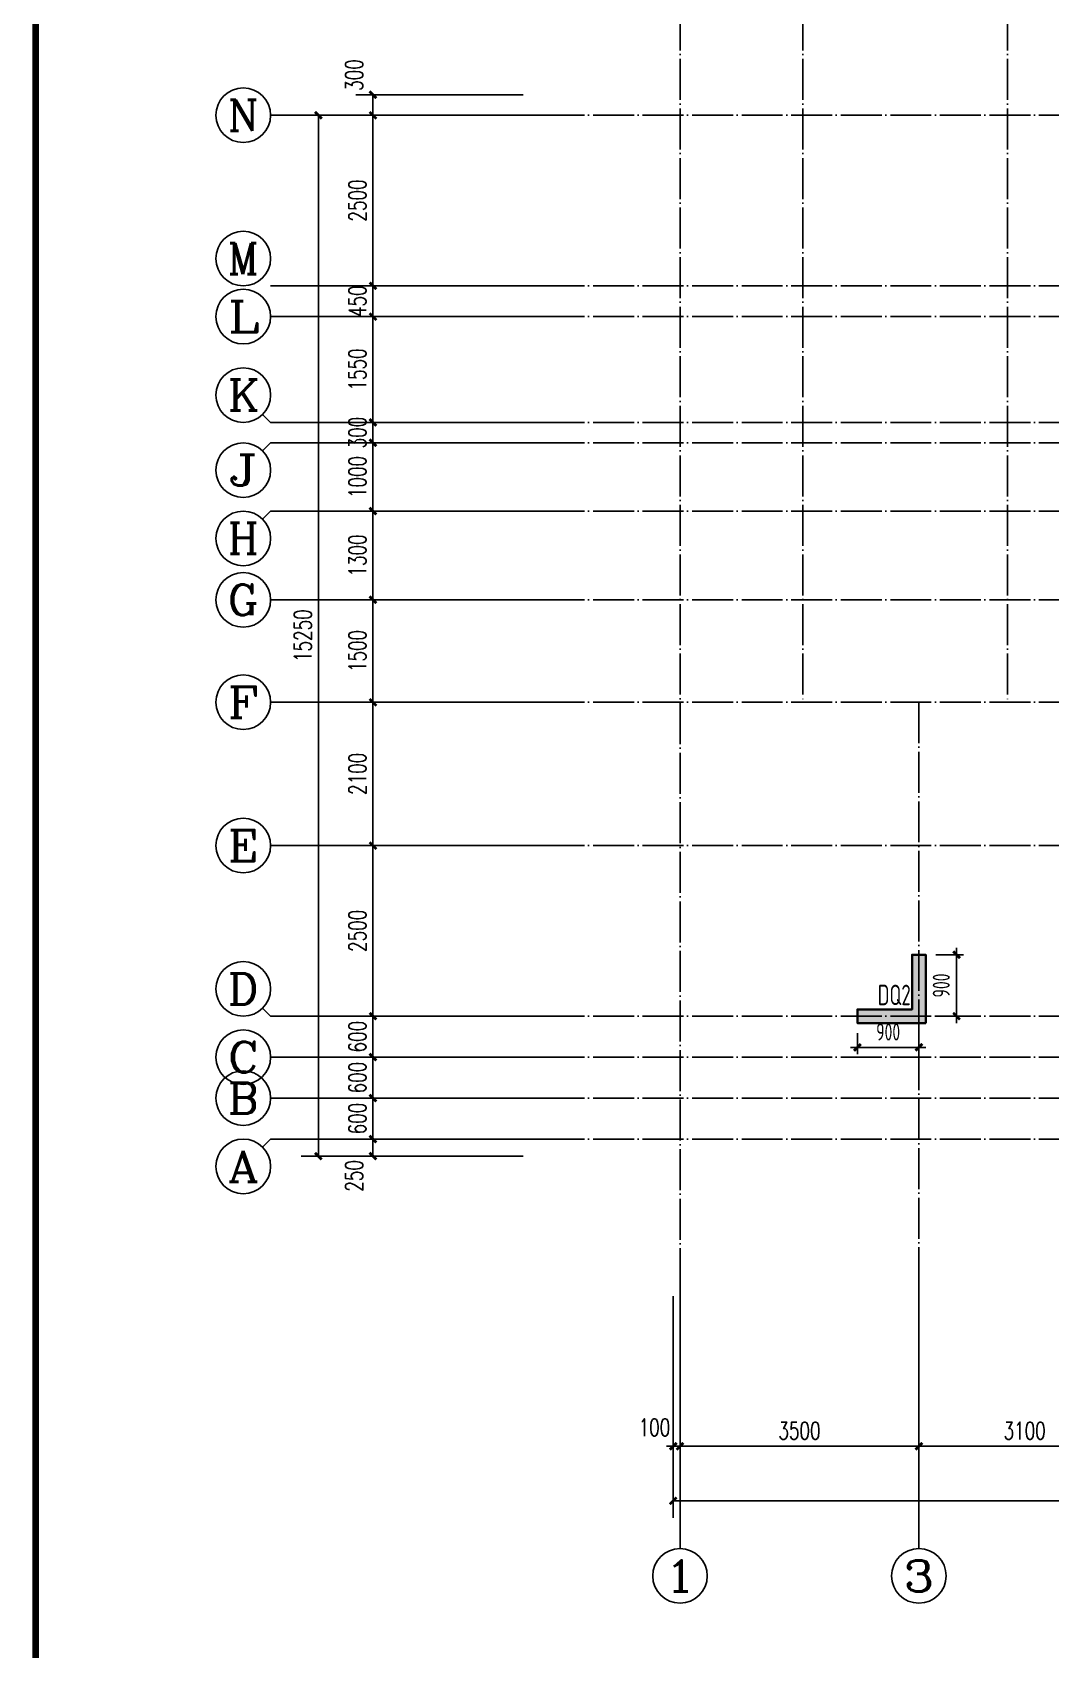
# Model space of a CAD drawing. Extents: x 393367 to 3005760, y 4998 to 826018.
# Drawn here: x 2342343 to 2357266, y 348197 to 371891 of the extents above; entities that cross this region are included whole.
import ezdxf
from ezdxf.enums import TextEntityAlignment as Align

# ---------------------------------------------------------------- set-up
doc = ezdxf.new("R2010")
doc.units = 0
doc.header["$LTSCALE"] = 1000
doc.linetypes.add('DOTE', pattern=[2.42, 2, -0.2, 0.02, -0.2])
doc.layers.get('0').update_dxf_attribs({"linetype": 'CONTINUOUS'})
doc.layers.get('Defpoints').update_dxf_attribs({"linetype": 'CONTINUOUS'})
for name, color, linetype in [('-TK', 7, 'CONTINUOUS'), ('AXIS', 3, 'CONTINUOUS'), ('AXIS_TEXT', 7, 'CONTINUOUS'), ('COLU_HATCH', 251, 'CONTINUOUS'), ('COLU_TH', 5, 'CONTINUOUS'), ('DIM', 3, 'CONTINUOUS'), ('DOTE', 8, 'DOTE'), ('S-砼墙', 150, 'CONTINUOUS'), ('TEXT', 7, 'CONTINUOUS')]:
    doc.layers.add(name, color=color, linetype=linetype)
doc.styles.add('_TCH_AXIS', font='COMPLEX', dxfattribs={"bigfont": 'GBCBIG'})
doc.styles.add('_TCH_DIM_T3', font='SIMPLEX', dxfattribs={"width": 0.705882, "bigfont": 'GBCBIG'})
doc.styles.add('COMPLEX', font='COMPLEX')
doc.styles.add('TSSD_Rein', font='Tssdeng.shx', dxfattribs={"width": 0.7, "bigfont": 'hztxt.shx'})
doc.dimstyles.new('_TCH_ARCH&&100', dxfattribs={"dimtxt": 255, "dimasz": 100, "dimexe": 250, "dimexo": 300, "dimgap": 100, "dimtad": 1, "dimdec": 0, "dimzin": 0, "dimdsep": 46, "dimtxsty": '_TCH_DIM_T3', "dimblk": 'ARCHTICK', "dimcen": 0.09, "dimclrt": 7, "dimazin": 2, "dimtfac": 1, "dimtdec": 0, "dimtix": 1, "dimtmove": 2, "dimatfit": 3, "dimldrblk": 'ARCHTICK', "dimfxl": 1, "dimtolj": 1, "dimtzin": 0, "dimarcsym": 0})
doc.dimstyles.new('TSSD_100_100$0', dxfattribs={"dimtxt": 250, "dimasz": 100, "dimexe": 100, "dimexo": 250, "dimgap": 100, "dimtad": 1, "dimdec": 0, "dimzin": 0, "dimdsep": 46, "dimtxsty": 'TSSD_Rein', "dimblk": 'ARCHTICK', "dimcen": 0, "dimdle": 100, "dimclrt": 7, "dimadec": 0, "dimazin": 0, "dimtfac": 1, "dimtdec": 0, "dimtix": 1, "dimtmove": 2, "dimatfit": 3, "dimldrblk": '_tsdbk', "dimfxl": 1, "dimtolj": 1, "dimtzin": 0, "dimarcsym": 0})

# ---------------------------------------------------------------- blocks, each defined once
blk = doc.blocks.new('_ArchTick')
at = {"color": 0, "linetype": 'ByBlock', "const_width": 0.4}
blk.add_lwpolyline([(-0.5, -0.5), (0.5, 0.5)], dxfattribs=at)
blk = doc.blocks.new('*D579')
at = {"layer": 'AXIS', "color": 0, "lineweight": -2, "transparency": 16777216}
for p, q in [((2349535, 355677), (2347085, 355677)), ((2347335, 355427), (2347335, 355677)), ((2349535, 355427), (2347085, 355427))]:
    blk.add_line(p, q, dxfattribs=at)
at = {"layer": 'Defpoints', "color": 0, "transparency": 16777216}
for p in [(2347335, 355677), (2349835, 355677), (2349835, 355427)]:
    blk.add_point(p, dxfattribs=at)
at = {"layer": 'AXIS', "color": 0, "lineweight": -2, "transparency": 16777216, "xscale": 100, "yscale": 100, "zscale": 100}
for p, rotation in [((2347335, 355677), 90), ((2347335, 355427), 270)]:
    blk.add_blockref('_ArchTick', p, dxfattribs=dict(at, rotation=rotation))
at = {"layer": 'AXIS', "color": 7, "transparency": 16777216, "insert": (2347060, 355138), "char_height": 255, "attachment_point": 5, "rotation": 90, "style": '_TCH_DIM_T3'}
blk.add_mtext('\\A1;250', dxfattribs=at)
blk = doc.blocks.new('*D580')
at = {"layer": 'AXIS', "color": 0, "lineweight": -2, "transparency": 16777216}
for p, q in [((2347335, 356277), (2347335, 356377)), ((2349535, 356277), (2347085, 356277)), ((2347335, 355677), (2347335, 356277)), ((2349535, 355677), (2347085, 355677)), ((2347335, 355677), (2347335, 355577))]:
    blk.add_line(p, q, dxfattribs=at)
at = {"layer": 'Defpoints', "color": 0, "transparency": 16777216}
for p in [(2347335, 356277), (2349835, 356277), (2349835, 355677)]:
    blk.add_point(p, dxfattribs=at)
at = {"layer": 'AXIS', "color": 0, "lineweight": -2, "transparency": 16777216, "xscale": 100, "yscale": 100, "zscale": 100}
for p, rotation in [((2347335, 356277), 270), ((2347335, 355677), 90)]:
    blk.add_blockref('_ArchTick', p, dxfattribs=dict(at, rotation=rotation))
at = {"layer": 'AXIS', "color": 7, "transparency": 16777216, "insert": (2347107, 355977), "char_height": 255, "attachment_point": 5, "rotation": 90, "style": '_TCH_DIM_T3'}
blk.add_mtext('\\A1;600', dxfattribs=at)
blk = doc.blocks.new('*D581')
at = {"layer": 'AXIS', "color": 0, "lineweight": -2, "transparency": 16777216}
for p, q in [((2349535, 356877), (2347085, 356877)), ((2347335, 356877), (2347335, 356977)), ((2347335, 356277), (2347335, 356877)), ((2349535, 356277), (2347085, 356277)), ((2347335, 356277), (2347335, 356177))]:
    blk.add_line(p, q, dxfattribs=at)
at = {"layer": 'Defpoints', "color": 0, "transparency": 16777216}
for p in [(2347335, 356877), (2349835, 356877), (2349835, 356277)]:
    blk.add_point(p, dxfattribs=at)
at = {"layer": 'AXIS', "color": 0, "lineweight": -2, "transparency": 16777216, "xscale": 100, "yscale": 100, "zscale": 100}
for p, rotation in [((2347335, 356877), 270), ((2347335, 356277), 90)]:
    blk.add_blockref('_ArchTick', p, dxfattribs=dict(at, rotation=rotation))
at = {"layer": 'AXIS', "color": 7, "transparency": 16777216, "insert": (2347107, 356577), "char_height": 255, "attachment_point": 5, "rotation": 90, "style": '_TCH_DIM_T3'}
blk.add_mtext('\\A1;600', dxfattribs=at)
blk = doc.blocks.new('*D582')
at = {"layer": 'AXIS', "color": 0, "lineweight": -2, "transparency": 16777216}
for p, q in [((2347335, 357477), (2347335, 357577)), ((2349535, 357477), (2347085, 357477)), ((2347335, 356877), (2347335, 357477)), ((2349535, 356877), (2347085, 356877)), ((2347335, 356877), (2347335, 356777))]:
    blk.add_line(p, q, dxfattribs=at)
at = {"layer": 'Defpoints', "color": 0, "transparency": 16777216}
for p in [(2347335, 357477), (2349835, 357477), (2349835, 356877)]:
    blk.add_point(p, dxfattribs=at)
at = {"layer": 'AXIS', "color": 0, "lineweight": -2, "transparency": 16777216, "xscale": 100, "yscale": 100, "zscale": 100}
for p, rotation in [((2347335, 357477), 270), ((2347335, 356877), 90)]:
    blk.add_blockref('_ArchTick', p, dxfattribs=dict(at, rotation=rotation))
at = {"layer": 'AXIS', "color": 7, "transparency": 16777216, "insert": (2347107, 357177), "char_height": 255, "attachment_point": 5, "rotation": 90, "style": '_TCH_DIM_T3'}
blk.add_mtext('\\A1;600', dxfattribs=at)
blk = doc.blocks.new('*D583')
at = {"layer": 'AXIS', "color": 0, "lineweight": -2, "transparency": 16777216}
for p, q in [((2349535, 359977), (2347085, 359977)), ((2347335, 357477), (2347335, 359977)), ((2349535, 357477), (2347085, 357477))]:
    blk.add_line(p, q, dxfattribs=at)
at = {"layer": 'Defpoints', "color": 0, "transparency": 16777216}
for p in [(2347335, 359977), (2349835, 359977), (2349835, 357477)]:
    blk.add_point(p, dxfattribs=at)
at = {"layer": 'AXIS', "color": 0, "lineweight": -2, "transparency": 16777216, "xscale": 100, "yscale": 100, "zscale": 100}
for p, rotation in [((2347335, 359977), 90), ((2347335, 357477), 270)]:
    blk.add_blockref('_ArchTick', p, dxfattribs=dict(at, rotation=rotation))
at = {"layer": 'AXIS', "color": 7, "transparency": 16777216, "insert": (2347107, 358727), "char_height": 255, "attachment_point": 5, "rotation": 90, "style": '_TCH_DIM_T3'}
blk.add_mtext('\\A1;2500', dxfattribs=at)
blk = doc.blocks.new('*D584')
at = {"layer": 'AXIS', "color": 0, "lineweight": -2, "transparency": 16777216}
for p, q in [((2349535, 362077), (2347085, 362077)), ((2347335, 359977), (2347335, 362077)), ((2349535, 359977), (2347085, 359977))]:
    blk.add_line(p, q, dxfattribs=at)
at = {"layer": 'Defpoints', "color": 0, "transparency": 16777216}
for p in [(2347335, 362077), (2349835, 362077), (2349835, 359977)]:
    blk.add_point(p, dxfattribs=at)
at = {"layer": 'AXIS', "color": 0, "lineweight": -2, "transparency": 16777216, "xscale": 100, "yscale": 100, "zscale": 100}
for p, rotation in [((2347335, 362077), 90), ((2347335, 359977), 270)]:
    blk.add_blockref('_ArchTick', p, dxfattribs=dict(at, rotation=rotation))
at = {"layer": 'AXIS', "color": 7, "transparency": 16777216, "insert": (2347107, 361027), "char_height": 255, "attachment_point": 5, "rotation": 90, "style": '_TCH_DIM_T3'}
blk.add_mtext('\\A1;2100', dxfattribs=at)
blk = doc.blocks.new('*D585')
at = {"layer": 'AXIS', "color": 0, "lineweight": -2, "transparency": 16777216}
for p, q in [((2349535, 363577), (2347085, 363577)), ((2347335, 362077), (2347335, 363577)), ((2349535, 362077), (2347085, 362077))]:
    blk.add_line(p, q, dxfattribs=at)
at = {"layer": 'Defpoints', "color": 0, "transparency": 16777216}
for p in [(2347335, 363577), (2349835, 363577), (2349835, 362077)]:
    blk.add_point(p, dxfattribs=at)
at = {"layer": 'AXIS', "color": 0, "lineweight": -2, "transparency": 16777216, "xscale": 100, "yscale": 100, "zscale": 100}
for p, rotation in [((2347335, 363577), 90), ((2347335, 362077), 270)]:
    blk.add_blockref('_ArchTick', p, dxfattribs=dict(at, rotation=rotation))
at = {"layer": 'AXIS', "color": 7, "transparency": 16777216, "insert": (2347107, 362827), "char_height": 255, "attachment_point": 5, "rotation": 90, "style": '_TCH_DIM_T3'}
blk.add_mtext('\\A1;1500', dxfattribs=at)
blk = doc.blocks.new('*D586')
at = {"layer": 'AXIS', "color": 0, "lineweight": -2, "transparency": 16777216}
for p, q in [((2349535, 364877), (2347085, 364877)), ((2347335, 363577), (2347335, 364877)), ((2349535, 363577), (2347085, 363577))]:
    blk.add_line(p, q, dxfattribs=at)
at = {"layer": 'Defpoints', "color": 0, "transparency": 16777216}
for p in [(2347335, 364877), (2349835, 364877), (2349835, 363577)]:
    blk.add_point(p, dxfattribs=at)
at = {"layer": 'AXIS', "color": 0, "lineweight": -2, "transparency": 16777216, "xscale": 100, "yscale": 100, "zscale": 100}
for p, rotation in [((2347335, 364877), 90), ((2347335, 363577), 270)]:
    blk.add_blockref('_ArchTick', p, dxfattribs=dict(at, rotation=rotation))
at = {"layer": 'AXIS', "color": 7, "transparency": 16777216, "insert": (2347107, 364227), "char_height": 255, "attachment_point": 5, "rotation": 90, "style": '_TCH_DIM_T3'}
blk.add_mtext('\\A1;1300', dxfattribs=at)
blk = doc.blocks.new('*D587')
at = {"layer": 'AXIS', "color": 0, "lineweight": -2, "transparency": 16777216}
for p, q in [((2349535, 365877), (2347085, 365877)), ((2347335, 364877), (2347335, 365877)), ((2349535, 364877), (2347085, 364877))]:
    blk.add_line(p, q, dxfattribs=at)
at = {"layer": 'Defpoints', "color": 0, "transparency": 16777216}
for p in [(2347335, 365877), (2349835, 365877), (2349835, 364877)]:
    blk.add_point(p, dxfattribs=at)
at = {"layer": 'AXIS', "color": 0, "lineweight": -2, "transparency": 16777216, "xscale": 100, "yscale": 100, "zscale": 100}
for p, rotation in [((2347335, 365877), 90), ((2347335, 364877), 270)]:
    blk.add_blockref('_ArchTick', p, dxfattribs=dict(at, rotation=rotation))
at = {"layer": 'AXIS', "color": 7, "transparency": 16777216, "insert": (2347107, 365377), "char_height": 255, "attachment_point": 5, "rotation": 90, "style": '_TCH_DIM_T3'}
blk.add_mtext('\\A1;1000', dxfattribs=at)
blk = doc.blocks.new('*D588')
at = {"layer": 'AXIS', "color": 0, "lineweight": -2, "transparency": 16777216}
for p, q in [((2349535, 366177), (2347085, 366177)), ((2347335, 366177), (2347335, 366277)), ((2347335, 365877), (2347335, 366177)), ((2349535, 365877), (2347085, 365877)), ((2347335, 365877), (2347335, 365777))]:
    blk.add_line(p, q, dxfattribs=at)
at = {"layer": 'Defpoints', "color": 0, "transparency": 16777216}
for p in [(2347335, 366177), (2349835, 366177), (2349835, 365877)]:
    blk.add_point(p, dxfattribs=at)
at = {"layer": 'AXIS', "color": 0, "lineweight": -2, "transparency": 16777216, "xscale": 100, "yscale": 100, "zscale": 100}
for p, rotation in [((2347335, 366177), 270), ((2347335, 365877), 90)]:
    blk.add_blockref('_ArchTick', p, dxfattribs=dict(at, rotation=rotation))
at = {"layer": 'AXIS', "color": 7, "transparency": 16777216, "insert": (2347107, 366027), "char_height": 255, "attachment_point": 5, "rotation": 90, "style": '_TCH_DIM_T3'}
blk.add_mtext('\\A1;300', dxfattribs=at)
blk = doc.blocks.new('*D589')
at = {"layer": 'AXIS', "color": 0, "lineweight": -2, "transparency": 16777216}
for p, q in [((2349535, 367727), (2347085, 367727)), ((2347335, 366177), (2347335, 367727)), ((2349535, 366177), (2347085, 366177))]:
    blk.add_line(p, q, dxfattribs=at)
at = {"layer": 'Defpoints', "color": 0, "transparency": 16777216}
for p in [(2347335, 367727), (2349835, 367727), (2349835, 366177)]:
    blk.add_point(p, dxfattribs=at)
at = {"layer": 'AXIS', "color": 0, "lineweight": -2, "transparency": 16777216, "xscale": 100, "yscale": 100, "zscale": 100}
for p, rotation in [((2347335, 367727), 90), ((2347335, 366177), 270)]:
    blk.add_blockref('_ArchTick', p, dxfattribs=dict(at, rotation=rotation))
at = {"layer": 'AXIS', "color": 7, "transparency": 16777216, "insert": (2347107, 366952), "char_height": 255, "attachment_point": 5, "rotation": 90, "style": '_TCH_DIM_T3'}
blk.add_mtext('\\A1;1550', dxfattribs=at)
blk = doc.blocks.new('*D590')
at = {"layer": 'AXIS', "color": 0, "lineweight": -2, "transparency": 16777216}
for p, q in [((2349535, 370677), (2346285, 370677)), ((2346535, 355427), (2346535, 370677)), ((2349535, 355427), (2346285, 355427))]:
    blk.add_line(p, q, dxfattribs=at)
at = {"layer": 'Defpoints', "color": 0, "transparency": 16777216}
for p in [(2346535, 370677), (2349835, 370677), (2349835, 355427)]:
    blk.add_point(p, dxfattribs=at)
at = {"layer": 'AXIS', "color": 0, "lineweight": -2, "transparency": 16777216, "xscale": 100, "yscale": 100, "zscale": 100}
for p, rotation in [((2346535, 370677), 90), ((2346535, 355427), 270)]:
    blk.add_blockref('_ArchTick', p, dxfattribs=dict(at, rotation=rotation))
at = {"layer": 'AXIS', "color": 7, "transparency": 16777216, "insert": (2346307, 363052), "char_height": 255, "attachment_point": 5, "rotation": 90, "style": '_TCH_DIM_T3'}
blk.add_mtext('\\A1;15250', dxfattribs=at)
blk = doc.blocks.new('*D591')
at = {"layer": 'AXIS', "color": 0, "lineweight": -2, "transparency": 16777216}
for p, q in [((2351735, 353377), (2351735, 350927)), ((2351835, 353377), (2351835, 350927)), ((2351735, 351177), (2351635, 351177)), ((2351735, 351177), (2351835, 351177)), ((2351835, 351177), (2351935, 351177))]:
    blk.add_line(p, q, dxfattribs=at)
at = {"layer": 'Defpoints', "color": 0, "transparency": 16777216}
for p in [(2351735, 353677), (2351835, 353677), (2351835, 351177)]:
    blk.add_point(p, dxfattribs=at)
at = {"layer": 'AXIS', "color": 0, "lineweight": -2, "transparency": 16777216, "xscale": 100, "yscale": 100, "zscale": 100}
blk.add_blockref('_ArchTick', (2351735, 351177), dxfattribs=at)
at = {"layer": 'AXIS', "color": 0, "lineweight": -2, "transparency": 16777216, "xscale": 100, "yscale": 100, "zscale": 100, "rotation": 180}
blk.add_blockref('_ArchTick', (2351835, 351177), dxfattribs=at)
at = {"layer": 'AXIS', "color": 7, "transparency": 16777216, "insert": (2351460, 351452), "char_height": 255, "attachment_point": 5, "style": '_TCH_DIM_T3'}
blk.add_mtext('\\A1;100', dxfattribs=at)
blk = doc.blocks.new('*D592')
at = {"layer": 'AXIS', "color": 0, "lineweight": -2, "transparency": 16777216}
for p, q in [((2351835, 353377), (2351835, 350927)), ((2355335, 353377), (2355335, 350927)), ((2351835, 351177), (2355335, 351177))]:
    blk.add_line(p, q, dxfattribs=at)
at = {"layer": 'Defpoints', "color": 0, "transparency": 16777216}
for p in [(2351835, 353677), (2355335, 353677), (2355335, 351177)]:
    blk.add_point(p, dxfattribs=at)
at = {"layer": 'AXIS', "color": 0, "lineweight": -2, "transparency": 16777216, "xscale": 100, "yscale": 100, "zscale": 100, "rotation": 180}
blk.add_blockref('_ArchTick', (2351835, 351177), dxfattribs=at)
at = {"layer": 'AXIS', "color": 0, "lineweight": -2, "transparency": 16777216, "xscale": 100, "yscale": 100, "zscale": 100}
blk.add_blockref('_ArchTick', (2355335, 351177), dxfattribs=at)
at = {"layer": 'AXIS', "color": 7, "transparency": 16777216, "insert": (2353585, 351404), "char_height": 255, "attachment_point": 5, "style": '_TCH_DIM_T3'}
blk.add_mtext('\\A1;3500', dxfattribs=at)
blk = doc.blocks.new('*D593')
at = {"layer": 'AXIS', "color": 0, "lineweight": -2, "transparency": 16777216}
for p, q in [((2355335, 353377), (2355335, 350927)), ((2358435, 353377), (2358435, 350927)), ((2355335, 351177), (2358435, 351177))]:
    blk.add_line(p, q, dxfattribs=at)
at = {"layer": 'Defpoints', "color": 0, "transparency": 16777216}
for p in [(2355335, 353677), (2358435, 353677), (2358435, 351177)]:
    blk.add_point(p, dxfattribs=at)
at = {"layer": 'AXIS', "color": 0, "lineweight": -2, "transparency": 16777216, "xscale": 100, "yscale": 100, "zscale": 100, "rotation": 180}
blk.add_blockref('_ArchTick', (2355335, 351177), dxfattribs=at)
at = {"layer": 'AXIS', "color": 0, "lineweight": -2, "transparency": 16777216, "xscale": 100, "yscale": 100, "zscale": 100}
blk.add_blockref('_ArchTick', (2358435, 351177), dxfattribs=at)
at = {"layer": 'AXIS', "color": 7, "transparency": 16777216, "insert": (2356885, 351404), "char_height": 255, "attachment_point": 5, "style": '_TCH_DIM_T3'}
blk.add_mtext('\\A1;3100', dxfattribs=at)
blk = doc.blocks.new('*D600')
at = {"layer": 'AXIS', "color": 0, "lineweight": -2, "transparency": 16777216}
for p, q in [((2351735, 353377), (2351735, 350127)), ((2406735, 353377), (2406735, 350127)), ((2351735, 350377), (2406735, 350377))]:
    blk.add_line(p, q, dxfattribs=at)
at = {"layer": 'Defpoints', "color": 0, "transparency": 16777216}
for p in [(2351735, 353677), (2406735, 353677), (2406735, 350377)]:
    blk.add_point(p, dxfattribs=at)
at = {"layer": 'AXIS', "color": 0, "lineweight": -2, "transparency": 16777216, "xscale": 100, "yscale": 100, "zscale": 100, "rotation": 180}
blk.add_blockref('_ArchTick', (2351735, 350377), dxfattribs=at)
at = {"layer": 'AXIS', "color": 0, "lineweight": -2, "transparency": 16777216, "xscale": 100, "yscale": 100, "zscale": 100}
blk.add_blockref('_ArchTick', (2406735, 350377), dxfattribs=at)
at = {"layer": 'AXIS', "color": 7, "transparency": 16777216, "insert": (2379235, 350604), "char_height": 255, "attachment_point": 5, "style": '_TCH_DIM_T3'}
blk.add_mtext('\\A1;55000', dxfattribs=at)
blk = doc.blocks.new('_axiso')
blk.add_circle((0, 0), 0.5)
at = {"layer": 'AXIS_TEXT', "style": 'COMPLEX', "width": 1.041667}
blk.add_attdef('A', text='', height=0.56, dxfattribs=at).set_placement((-0.25, -0.28), (0.25, -0.28), align=Align.FIT)
blk = doc.blocks.new('A1')
at = {"const_width": 100}
blk.add_lwpolyline([(2500, 58400), (2500, 1000), (83100, 1000), (83100, 58400)], close=True, dxfattribs=at)
blk = doc.blocks.new('*D524')
at = {"layer": 'AXIS', "color": 0, "lineweight": -2, "transparency": 16777216}
for p, q in [((2349535, 370677), (2347085, 370677)), ((2347335, 368177), (2347335, 370677)), ((2349535, 368177), (2347085, 368177))]:
    blk.add_line(p, q, dxfattribs=at)
at = {"layer": 'Defpoints', "color": 0, "transparency": 16777216}
for p in [(2347335, 370677), (2349835, 370677), (2349835, 368177)]:
    blk.add_point(p, dxfattribs=at)
at = {"layer": 'AXIS', "color": 0, "lineweight": -2, "transparency": 16777216, "xscale": 100, "yscale": 100, "zscale": 100}
for p, rotation in [((2347335, 370677), 90), ((2347335, 368177), 270)]:
    blk.add_blockref('_ArchTick', p, dxfattribs=dict(at, rotation=rotation))
at = {"layer": 'AXIS', "color": 7, "transparency": 16777216, "insert": (2347107, 369427), "char_height": 255, "attachment_point": 5, "rotation": 90, "style": '_TCH_DIM_T3'}
blk.add_mtext('\\A1;2500', dxfattribs=at)
blk = doc.blocks.new('*D525')
at = {"layer": 'AXIS', "color": 0, "lineweight": -2, "transparency": 16777216}
for p, q in [((2349535, 370977), (2347085, 370977)), ((2347335, 370677), (2347335, 370977)), ((2349535, 370677), (2347085, 370677))]:
    blk.add_line(p, q, dxfattribs=at)
at = {"layer": 'Defpoints', "color": 0, "transparency": 16777216}
for p in [(2347335, 370977), (2349835, 370977), (2349835, 370677)]:
    blk.add_point(p, dxfattribs=at)
at = {"layer": 'AXIS', "color": 0, "lineweight": -2, "transparency": 16777216, "xscale": 100, "yscale": 100, "zscale": 100}
for p, rotation in [((2347335, 370977), 90), ((2347335, 370677), 270)]:
    blk.add_blockref('_ArchTick', p, dxfattribs=dict(at, rotation=rotation))
at = {"layer": 'AXIS', "color": 7, "transparency": 16777216, "insert": (2347060, 371266), "char_height": 255, "attachment_point": 5, "rotation": 90, "style": '_TCH_DIM_T3'}
blk.add_mtext('\\A1;300', dxfattribs=at)
blk = doc.blocks.new('*D526')
at = {"layer": 'AXIS', "color": 0, "lineweight": -2, "transparency": 16777216}
for p, q in [((2347335, 368177), (2347335, 368277)), ((2349535, 368177), (2347085, 368177)), ((2347335, 367727), (2347335, 368177)), ((2349535, 367727), (2347085, 367727)), ((2347335, 367727), (2347335, 367627))]:
    blk.add_line(p, q, dxfattribs=at)
at = {"layer": 'Defpoints', "color": 0, "transparency": 16777216}
for p in [(2347335, 368177), (2349835, 368177), (2349835, 367727)]:
    blk.add_point(p, dxfattribs=at)
at = {"layer": 'AXIS', "color": 0, "lineweight": -2, "transparency": 16777216, "xscale": 100, "yscale": 100, "zscale": 100}
for p, rotation in [((2347335, 368177), 270), ((2347335, 367727), 90)]:
    blk.add_blockref('_ArchTick', p, dxfattribs=dict(at, rotation=rotation))
at = {"layer": 'AXIS', "color": 7, "transparency": 16777216, "insert": (2347107, 367952), "char_height": 255, "attachment_point": 5, "rotation": 90, "style": '_TCH_DIM_T3'}
blk.add_mtext('\\A1;450', dxfattribs=at)
blk = doc.blocks.new('*D636')
at = {"layer": 'Defpoints', "color": 0, "transparency": 16777216}
for p in [(2354435, 357477), (2355335, 357477), (2355335, 357021)]:
    blk.add_point(p, dxfattribs=at)
at = {"layer": 'DIM', "color": 0, "lineweight": -2, "transparency": 16777216}
for p, q in [((2354435, 357227), (2354435, 356921)), ((2355335, 357227), (2355335, 356921)), ((2354335, 357021), (2355435, 357021))]:
    blk.add_line(p, q, dxfattribs=at)
at = {"layer": 'DIM', "color": 0, "lineweight": -2, "transparency": 16777216, "xscale": 100, "yscale": 100, "zscale": 100, "rotation": 180}
blk.add_blockref('_ArchTick', (2354435, 357021), dxfattribs=at)
at = {"layer": 'DIM', "color": 0, "lineweight": -2, "transparency": 16777216, "xscale": 100, "yscale": 100, "zscale": 100}
blk.add_blockref('_ArchTick', (2355335, 357021), dxfattribs=at)
at = {"layer": 'DIM', "color": 7, "transparency": 16777216, "insert": (2354885, 357246), "char_height": 250, "attachment_point": 5, "style": 'TSSD_Rein'}
blk.add_mtext('\\A1;900', dxfattribs=at)
blk = doc.blocks.new('_tsdbk')
blk.add_line((-1, 0), (0, 0))
at = {"const_width": 0.5}
blk.add_lwpolyline([(-0.7, -0.7), (0.7, 0.7)], dxfattribs=at)
blk = doc.blocks.new('*D637')
at = {"layer": 'Defpoints', "color": 0, "transparency": 16777216}
for p in [(2355335, 358377), (2355888, 358377), (2355335, 357477)]:
    blk.add_point(p, dxfattribs=at)
at = {"layer": 'DIM', "color": 0, "lineweight": -2, "transparency": 16777216}
for p, q in [((2355585, 358377), (2355988, 358377)), ((2355888, 357377), (2355888, 358477)), ((2355585, 357477), (2355988, 357477))]:
    blk.add_line(p, q, dxfattribs=at)
at = {"layer": 'DIM', "color": 0, "lineweight": -2, "transparency": 16777216, "xscale": 100, "yscale": 100, "zscale": 100}
for p, rotation in [((2355888, 358377), 90), ((2355888, 357477), 270)]:
    blk.add_blockref('_ArchTick', p, dxfattribs=dict(at, rotation=rotation))
at = {"layer": 'DIM', "color": 7, "transparency": 16777216, "insert": (2355663, 357927), "char_height": 250, "attachment_point": 5, "rotation": 90, "style": 'TSSD_Rein'}
blk.add_mtext('\\A1;900', dxfattribs=at)

msp = doc.modelspace()

# ---------------------------------------------------------------- hatches: boundary and pattern name
at = {"layer": 'COLU_HATCH'}
msp.add_hatch(color=256, dxfattribs=at).paths.add_polyline_path([(2355234.7629, 357576.98971), (2355234.7629, 358376.98967), (2355434.7629, 358376.98967), (2355434.7629, 357376.98971), (2354434.7566, 357376.98971), (2354434.7566, 357576.98971)])

# ---------------------------------------------------------------- linework, layer by layer
at = {"layer": 'AXIS'}
for p, q in [((2349834.75935, 370676.98994), (2345834.75935, 370676.98994)), ((2349834.75935, 368176.98994), (2345834.75935, 368176.98994)), ((2349834.75935, 367726.98994), (2345834.75935, 367726.98994)), ((2345717.60206, 366294.14723), (2345834.75935, 366176.98994)), ((2349834.75935, 366176.98994), (2345834.75935, 366176.98994)), ((2345717.60206, 365759.83266), (2345834.75935, 365876.98994)), ((2349834.75935, 365876.98994), (2345834.75935, 365876.98994)), ((2345717.60206, 364759.83265), (2345834.75935, 364876.98994)), ((2349834.75935, 364876.98994), (2345834.75935, 364876.98994)), ((2349834.75935, 363576.98994), (2345834.75935, 363576.98994)), ((2349834.75935, 362076.98994), (2345834.75935, 362076.98994)), ((2349834.75935, 359976.98994), (2345834.75935, 359976.98994)), ((2345717.60206, 357594.14722), (2345834.75935, 357476.98994)), ((2349834.75935, 357476.98994), (2345834.75935, 357476.98994)), ((2349834.75935, 356876.98994), (2345834.75935, 356876.98994)), ((2349834.75935, 356276.98994), (2345834.75935, 356276.98994)), ((2345717.60206, 355559.83265), (2345834.75935, 355676.98994)), ((2349834.75935, 355676.98994), (2345834.75935, 355676.98994)), ((2351834.75935, 353676.98994), (2351834.75935, 349676.98994)), ((2355334.75935, 353676.98994), (2355334.75935, 349676.98994))]:
    msp.add_line(p, q, dxfattribs=at)
at = {"layer": 'COLU_TH'}
msp.add_lwpolyline([(2355234.7629, 357576.98971), (2355234.7629, 358376.98967), (2355434.7629, 358376.98967), (2355434.7629, 357376.98971), (2354434.7566, 357376.98971), (2354434.7566, 357576.98971)], close=True, dxfattribs=at)
at = {"layer": 'DOTE', "linetype": 'DOTE', "ltscale": 0.3}
for p, q in [((2351834.75935, 372226.98994), (2351834.75935, 353676.98994)), ((2353634.75935, 372226.98994), (2353634.75935, 362076.98994)), ((2356634.75935, 372226.98994), (2356634.75935, 362076.98994)), ((2349834.75935, 370676.98994), (2408634.75935, 370676.98994)), ((2349834.75935, 368176.98994), (2408634.75935, 368176.98994)), ((2349834.75935, 367726.98994), (2408634.75935, 367726.98994)), ((2349834.75935, 366176.98994), (2408634.75935, 366176.98994)), ((2349834.75935, 365876.98994), (2408634.75935, 365876.98994)), ((2349834.75935, 364876.98994), (2408634.75935, 364876.98994)), ((2349834.75935, 363576.98994), (2408634.75935, 363576.98994)), ((2349834.75935, 362076.98994), (2408634.75935, 362076.98994)), ((2355334.75935, 362076.98994), (2355334.75935, 353676.98994)), ((2349834.75935, 359976.98994), (2408634.75935, 359976.98994)), ((2349834.75935, 357476.98994), (2408634.75935, 357476.98994)), ((2349834.75935, 356876.98994), (2408634.75935, 356876.98994)), ((2349834.75935, 356276.98994), (2408634.75935, 356276.98994)), ((2349834.75935, 355676.98994), (2408634.75935, 355676.98994))]:
    msp.add_line(p, q, dxfattribs=at)
at = {"layer": 'S-砼墙', "color": 150, "lineweight": 35}
msp.add_lwpolyline([(2355434.7629, 357376.98971), (2355434.7629, 358376.98967), (2355234.7629, 358376.98967), (2355234.7629, 357576.98971), (2354434.7566, 357576.98971), (2354434.7566, 357376.98971)], close=True, dxfattribs=at)

# ---------------------------------------------------------------- block references
at = {"layer": '-TK'}
msp.add_blockref('A1', (2339893.38356, 319762.12225), dxfattribs=at)
at = {"layer": 'AXIS'}
ref = msp.add_blockref('_axiso', (2345434.75935, 370676.98994), dxfattribs=dict(at, xscale=800, yscale=800, zscale=800))
ref.add_attrib('A', 'N', dxfattribs={"layer": 'AXIS_TEXT', "height": 452.54834, "style": '_TCH_AXIS', "width": 1.105263}).set_placement((2345208.48518, 370450.71577), (2345661.03352, 370450.71577), align=Align.FIT)
ref = msp.add_blockref('_axiso', (2345434.75935, 368576.98994), dxfattribs=dict(at, xscale=800, yscale=800, zscale=800))
ref.add_attrib('A', 'M', dxfattribs={"layer": 'AXIS_TEXT', "height": 452.54834, "style": '_TCH_AXIS'}).set_placement((2345208.48518, 368350.71577), (2345661.03352, 368350.71577), align=Align.FIT)
ref = msp.add_blockref('_axiso', (2345434.75935, 367726.98994), dxfattribs=dict(at, xscale=800, yscale=800, zscale=800))
ref.add_attrib('A', 'L', dxfattribs={"layer": 'AXIS_TEXT', "height": 452.54834, "style": '_TCH_AXIS', "width": 1.4}).set_placement((2345208.48518, 367500.71577), (2345661.03352, 367500.71577), align=Align.FIT)
ref = msp.add_blockref('_axiso', (2345434.75935, 366576.98994), dxfattribs=dict(at, xscale=800, yscale=800, zscale=800))
ref.add_attrib('A', 'K', dxfattribs={"layer": 'AXIS_TEXT', "height": 452.54834, "style": '_TCH_AXIS', "width": 1.105263}).set_placement((2345208.48518, 366350.71577), (2345661.03352, 366350.71577), align=Align.FIT)
ref = msp.add_blockref('_axiso', (2345434.75935, 365476.98994), dxfattribs=dict(at, xscale=800, yscale=800, zscale=800))
ref.add_attrib('A', 'J', dxfattribs={"layer": 'AXIS_TEXT', "height": 452.54834, "style": '_TCH_AXIS', "width": 1.909091}).set_placement((2345208.48518, 365250.71577), (2345661.03352, 365250.71577), align=Align.FIT)
ref = msp.add_blockref('_axiso', (2345434.75935, 364476.98994), dxfattribs=dict(at, xscale=800, yscale=800, zscale=800))
ref.add_attrib('A', 'H', dxfattribs={"layer": 'AXIS_TEXT', "height": 452.54834, "style": '_TCH_AXIS', "width": 1.05}).set_placement((2345208.48518, 364250.71577), (2345661.03352, 364250.71577), align=Align.FIT)
ref = msp.add_blockref('_axiso', (2345434.75935, 363576.98994), dxfattribs=dict(at, xscale=800, yscale=800, zscale=800))
ref.add_attrib('A', 'G', dxfattribs={"layer": 'AXIS_TEXT', "height": 452.54834, "style": '_TCH_AXIS', "width": 1.166667}).set_placement((2345208.48518, 363350.71577), (2345661.03352, 363350.71577), align=Align.FIT)
ref = msp.add_blockref('_axiso', (2345434.75935, 362076.98994), dxfattribs=dict(at, xscale=800, yscale=800, zscale=800))
ref.add_attrib('A', 'F', dxfattribs={"layer": 'AXIS_TEXT', "height": 452.54834, "style": '_TCH_AXIS', "width": 1.3125}).set_placement((2345208.48518, 361850.71577), (2345661.03352, 361850.71577), align=Align.FIT)
ref = msp.add_blockref('_axiso', (2345434.75935, 359976.98994), dxfattribs=dict(at, xscale=800, yscale=800, zscale=800))
ref.add_attrib('A', 'E', dxfattribs={"layer": 'AXIS_TEXT', "height": 452.54834, "style": '_TCH_AXIS', "width": 1.3125}).set_placement((2345208.48518, 359750.71577), (2345661.03352, 359750.71577), align=Align.FIT)
ref = msp.add_blockref('_axiso', (2345434.75935, 357876.98994), dxfattribs=dict(at, xscale=800, yscale=800, zscale=800))
ref.add_attrib('A', 'D', dxfattribs={"layer": 'AXIS_TEXT', "height": 452.54834, "style": '_TCH_AXIS', "width": 1.235294}).set_placement((2345208.48518, 357650.71577), (2345661.03352, 357650.71577), align=Align.FIT)
ref = msp.add_blockref('_axiso', (2345434.75935, 356876.98994), dxfattribs=dict(at, xscale=800, yscale=800, zscale=800))
ref.add_attrib('A', 'C', dxfattribs={"layer": 'AXIS_TEXT', "height": 452.54834, "style": '_TCH_AXIS', "width": 1.4}).set_placement((2345208.48518, 356650.71577), (2345661.03352, 356650.71577), align=Align.FIT)
ref = msp.add_blockref('_axiso', (2345434.75935, 356276.98994), dxfattribs=dict(at, xscale=800, yscale=800, zscale=800))
ref.add_attrib('A', 'B', dxfattribs={"layer": 'AXIS_TEXT', "height": 452.54834, "style": '_TCH_AXIS', "width": 1.235294}).set_placement((2345208.48518, 356050.71577), (2345661.03352, 356050.71577), align=Align.FIT)
ref = msp.add_blockref('_axiso', (2345434.75935, 355276.98994), dxfattribs=dict(at, xscale=800, yscale=800, zscale=800))
ref.add_attrib('A', 'A', dxfattribs={"layer": 'AXIS_TEXT', "height": 452.54834, "style": '_TCH_AXIS', "width": 1.166667}).set_placement((2345208.48518, 355050.71577), (2345661.03352, 355050.71577), align=Align.FIT)
ref = msp.add_blockref('_axiso', (2351834.75935, 349276.98994), dxfattribs=dict(at, xscale=800, yscale=800, zscale=800))
ref.add_attrib('A', '1', dxfattribs={"layer": 'AXIS_TEXT', "height": 452.54834, "style": '_TCH_AXIS', "width": 2.333333}).set_placement((2351608.48518, 349050.71577), (2352061.03352, 349050.71577), align=Align.FIT)
ref = msp.add_blockref('_axiso', (2355334.75935, 349276.98994), dxfattribs=dict(at, xscale=800, yscale=800, zscale=800))
ref.add_attrib('A', '3', dxfattribs={"layer": 'AXIS_TEXT', "height": 452.54834, "style": '_TCH_AXIS', "width": 1.5}).set_placement((2355108.48518, 349050.71577), (2355561.03352, 349050.71577), align=Align.FIT)

# ---------------------------------------------------------------- texts
at = {"layer": 'TEXT', "color": 230, "style": 'TSSD_Rein', "width": 0.7}
msp.add_text('DQ2', height=300, dxfattribs=at).set_placement((2354730.82364, 357638.78719))

# ---------------------------------------------------------------- dimensions: what is measured, and where the dimension line sits
at = {"layer": 'AXIS'}
for base, p1, p2, angle, picture, middle in [((2347334.75935, 370977.09549), (2349834.75935, 370676.98994), (2349834.75935, 370977.09549), 90, '*D525', (2347059.75935, 371266.09549)), ((2347334.75935, 355676.98994), (2349834.75935, 355426.98994), (2349834.75935, 355676.98994), 90, '*D579', (2347059.75935, 355137.98994)), ((2351834.75935, 351176.98994), (2351734.75935, 353676.98994), (2351834.75935, 353676.98994), 0, '*D591', (2351459.75935, 351451.98994))]:
    dim = msp.add_linear_dim(base=base, p1=p1, p2=p2, angle=angle, dimstyle='_TCH_ARCH&&100', dxfattribs=at)
    dim.commit()
    dim.dimension.update_dxf_attribs({"geometry": picture, "text_midpoint": middle, "dimtype": 161})
for p1, p2, distance, picture, middle in [((2349834.75935, 355426.98994), (2349834.75935, 370676.98994), 3300, '*D590', (2346307.25935, 363051.98994)), ((2349834.75935, 368176.98994), (2349834.75935, 370676.98994), 2500, '*D524', (2347107.25935, 369426.98994)), ((2349834.75935, 367726.98994), (2349834.75935, 368176.98994), 2500, '*D526', (2347107.25935, 367951.98994)), ((2349834.75935, 366176.98994), (2349834.75935, 367726.98994), 2500, '*D589', (2347107.25935, 366951.98994)), ((2349834.75935, 365876.98994), (2349834.75935, 366176.98994), 2500, '*D588', (2347107.25935, 366026.98994)), ((2349834.75935, 364876.98994), (2349834.75935, 365876.98994), 2500, '*D587', (2347107.25935, 365376.98994)), ((2349834.75935, 363576.98994), (2349834.75935, 364876.98994), 2500, '*D586', (2347107.25935, 364226.98994)), ((2349834.75935, 362076.98994), (2349834.75935, 363576.98994), 2500, '*D585', (2347107.25935, 362826.98994)), ((2349834.75935, 359976.98994), (2349834.75935, 362076.98994), 2500, '*D584', (2347107.25935, 361026.98994)), ((2349834.75935, 357476.98994), (2349834.75935, 359976.98994), 2500, '*D583', (2347107.25935, 358726.98994)), ((2349834.75935, 356876.98994), (2349834.75935, 357476.98994), 2500, '*D582', (2347107.25935, 357176.98994)), ((2349834.75935, 356276.98994), (2349834.75935, 356876.98994), 2500, '*D581', (2347107.25935, 356576.98994)), ((2349834.75935, 355676.98994), (2349834.75935, 356276.98994), 2500, '*D580', (2347107.25935, 355976.98994)), ((2351734.75935, 353676.98994), (2406734.75935, 353676.98994), -3300, '*D600', (2379234.75935, 350604.48994)), ((2351834.75935, 353676.98994), (2355334.75935, 353676.98994), -2500, '*D592', (2353584.75935, 351404.48994)), ((2355334.75935, 353676.98994), (2358434.75935, 353676.98994), -2500, '*D593', (2356884.75935, 351404.48994))]:
    dim = msp.add_aligned_dim(p1=p1, p2=p2, distance=distance, dimstyle='_TCH_ARCH&&100', dxfattribs=at)
    dim.commit()
    dim.dimension.update_dxf_attribs({"geometry": picture, "text_midpoint": middle})
at = {"layer": 'DIM'}
dim = msp.add_linear_dim(base=(2355888.32048, 358376.98967), p1=(2355334.7629, 357476.98994), p2=(2355334.7629, 358376.98967), angle=90, dimstyle='TSSD_100_100$0', dxfattribs=at)
dim.commit()
dim.dimension.update_dxf_attribs({"geometry": '*D637', "text_midpoint": (2355663.32048, 357926.9898)})
dim = msp.add_linear_dim(base=(2355334.75935, 357020.56623), p1=(2354434.7566, 357476.98994), p2=(2355334.75935, 357476.98994), dimstyle='TSSD_100_100$0', dxfattribs=at)
dim.commit()
dim.dimension.update_dxf_attribs({"geometry": '*D636', "text_midpoint": (2354884.75797, 357245.56623)})

doc.saveas('drawing.dxf')
